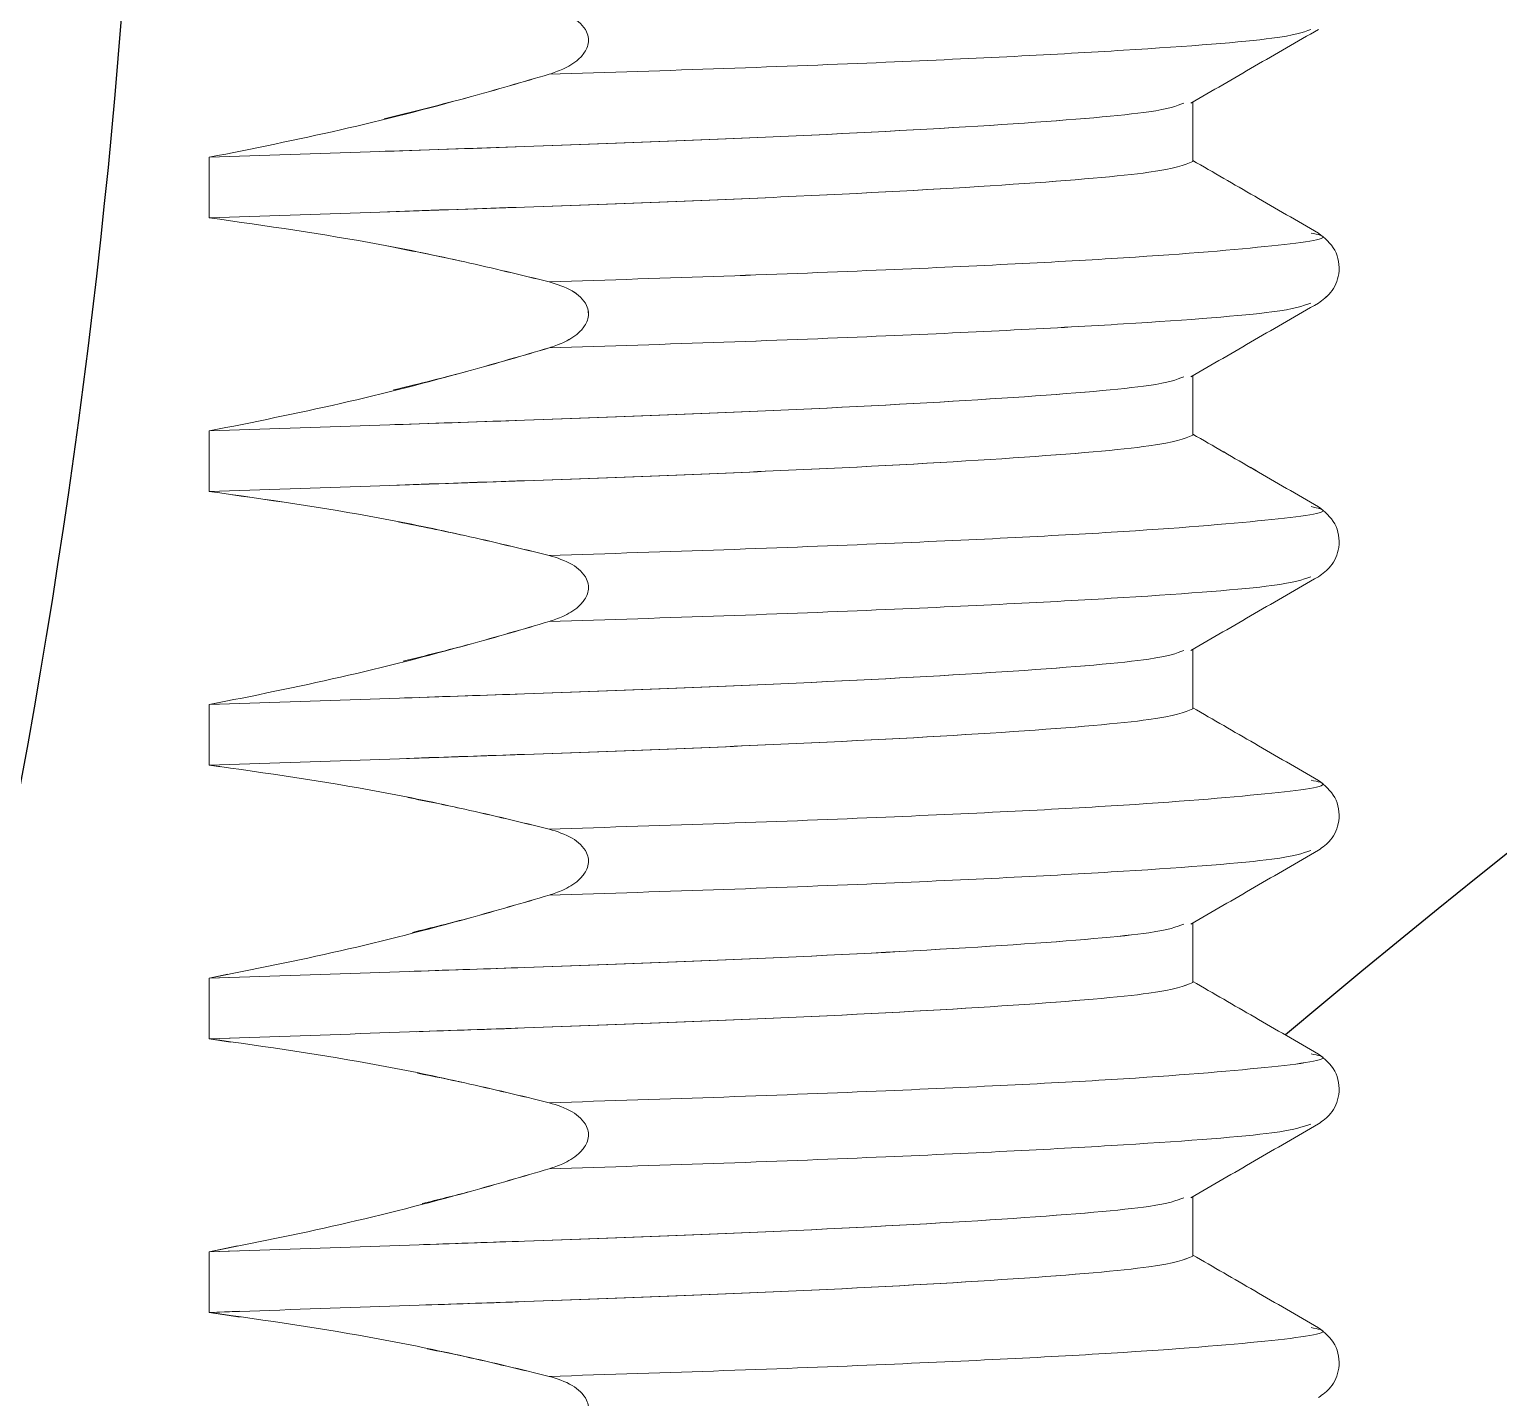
# Model space of a CAD drawing. Header units: inches. Extents: x 4.3 to 18.3, y 1.7 to 16.3.
# Drawn here: x 5.5741 to 5.9098, y 11.4449 to 11.7574 of the extents above; entities that cross this region are included whole.
import ezdxf

# ---------------------------------------------------------------- set-up
doc = ezdxf.new("R2010")
doc.units = ezdxf.units.IN
doc.header["$MEASUREMENT"] = 0
doc.layers.add('Object', color=4, linetype='Continuous')

msp = doc.modelspace()

# ---------------------------------------------------------------- linework, layer by layer
at = {"layer": 'Object', "color": 4, "linetype": 'Continuous', "lineweight": 15}
for p, q in [((5.839913, 11.727205), (5.839913, 11.740782)), ((5.839913, 11.727205), (5.839913, 11.740782)), ((5.615221, 11.728161), (5.615221, 11.714348)), ((5.839912, 11.664705), (5.839912, 11.678282)), ((5.839913, 11.664705), (5.839913, 11.678282)), ((5.61522, 11.665662), (5.61522, 11.651848)), ((5.615221, 11.665661), (5.615221, 11.651847)), ((5.615221, 11.651847), (5.615221, 11.663353)), ((5.839913, 11.602204), (5.839913, 11.615782)), ((5.839913, 11.602204), (5.839913, 11.615782)), ((5.617319, 11.6036), (5.615221, 11.603161)), ((5.615221, 11.603161), (5.615221, 11.589347)), ((5.615221, 11.589348), (5.615221, 11.603161)), ((5.615221, 11.589348), (5.617833, 11.588939)), ((5.839913, 11.539704), (5.839913, 11.553282)), ((5.839913, 11.539705), (5.839913, 11.553282)), ((5.619496, 11.541556), (5.615221, 11.540661)), ((5.615221, 11.540661), (5.619523, 11.540808)), ((5.615221, 11.540661), (5.615221, 11.526847)), ((5.615221, 11.526847), (5.615221, 11.540661)), ((5.615221, 11.526847), (5.620007, 11.52701)), ((5.615221, 11.526847), (5.620039, 11.526094)), ((5.839913, 11.477205), (5.839913, 11.490782)), ((5.839913, 11.477204), (5.839913, 11.490781)), ((5.621674, 11.479512), (5.615221, 11.478161)), ((5.615221, 11.478161), (5.621714, 11.478382)), ((5.615221, 11.478161), (5.615221, 11.464347)), ((5.615221, 11.464347), (5.615221, 11.478161)), ((5.615221, 11.464347), (5.622198, 11.464585)), ((5.615221, 11.464347), (5.622245, 11.463249))]:
    msp.add_line(p, q, dxfattribs=at)
at = {"layer": 'Object', "color": 3}
msp.add_arc((3.925841, 11.891124), 1.674493, 322.541115, 358.90703, dxfattribs=at)
at = {"layer": 'Object', "color": 2}
msp.add_ellipse((5.641082, 9.597666), major_axis=(1.075106, 2.206705), ratio=0.3961917, start_param=0.3207279, end_param=0.7286122, dxfattribs=at)
for points, knots in [([(6.446838, 11.693709), (6.433659, 11.753863), (6.404023, 11.810571), (6.293584, 11.924206), (6.194624, 11.961678), (6.009995, 11.947691), (5.925447, 11.903431), (5.869074, 11.835485)], [0.8373896, 0.8373896, 0.8373896, 0.8373896, 1.3970553, 1.3970553, 2.2736466, 2.2736466, 3.0786963, 3.0786963, 3.0786963, 3.0786963]), ([(6.44265, 11.710712), (6.38824, 11.699807), (6.327435, 11.679126), (6.157661, 11.596747), (6.041993, 11.518683), (5.897246, 11.394083), (5.872298, 11.371667), (5.847223, 11.348215)], [0.29254799, 0.29254799, 0.29254799, 0.29254799, 0.46727892, 0.46727892, 0.74366676, 0.74366676, 0.80074096, 0.80074096, 0.80074096, 0.80074096])]:
    msp.add_open_spline(points, degree=3, knots=knots, dxfattribs=at)
at = {"layer": 'Object', "color": 4, "linetype": 'Continuous', "lineweight": 15}
for points, knots in [([(5.692855, 11.762224), (5.694683, 11.761662), (5.69727, 11.760867), (5.700089, 11.758788), (5.701405, 11.757104), (5.701916, 11.755333), (5.701793, 11.753799), (5.701066, 11.752108), (5.699221, 11.750033), (5.696299, 11.748291), (5.693903, 11.747484), (5.692855, 11.747132)], [0, 0, 0, 0, 0.2273191, 0.3218043, 0.4171556, 0.4780356, 0.5390698, 0.5981271, 0.6963132, 0.8672011, 1, 1, 1, 1]), ([(5.692855, 11.762223), (5.694683, 11.761662), (5.69727, 11.760866), (5.70009, 11.758787), (5.701405, 11.757104), (5.701917, 11.755333), (5.701793, 11.753799), (5.701066, 11.752108), (5.699221, 11.750033), (5.6963, 11.74829), (5.693903, 11.747484), (5.692855, 11.747131)], [0, 0, 0, 0, 0.2273197, 0.3218075, 0.417159, 0.4780392, 0.5390738, 0.5981204, 0.6963086, 0.8672008, 1, 1, 1, 1]), ([(5.866918, 11.757348), (5.86505, 11.756693), (5.860797, 11.755201), (5.827169, 11.752602), (5.780827, 11.750253), (5.733997, 11.748434), (5.70644, 11.747562), (5.692855, 11.747132)], [0, 0, 0, 0, 0.2027508, 0.4617392, 0.7207278, 0.862334, 1, 1, 1, 1]), ([(5.692855, 11.747131), (5.70644, 11.747561), (5.733997, 11.748434), (5.780827, 11.750253), (5.827169, 11.752601), (5.860797, 11.755201), (5.86505, 11.756693), (5.866918, 11.757348)], [0, 0, 0, 0, 0.137666, 0.2792722, 0.5382607, 0.7972492, 1, 1, 1, 1]), ([(5.839486, 11.740535), (5.844341, 11.743341), (5.85405, 11.748955), (5.86376, 11.754568), (5.868616, 11.757374)], [0, 0, 0, 0, 0.4999819, 1, 1, 1, 1]), ([(5.839486, 11.740535), (5.844341, 11.743341), (5.85405, 11.748955), (5.86376, 11.754567), (5.868616, 11.757374)], [0, 0, 0, 0, 0.4999766, 1, 1, 1, 1]), ([(5.692855, 11.747132), (5.686844, 11.745383), (5.671052, 11.74079), (5.645226, 11.734159), (5.625229, 11.730162), (5.615221, 11.728161)], [0, 0, 0, 0, 0.2349026, 0.6171219, 1, 1, 1, 1]), ([(5.692855, 11.747131), (5.686849, 11.745363), (5.674363, 11.741688), (5.661723, 11.738581), (5.655164, 11.736968)], [0, 0, 0, 0, 0.4810371, 1, 1, 1, 1]), ([(5.837865, 11.740517), (5.836181, 11.739873), (5.832306, 11.738391), (5.801687, 11.73581), (5.752541, 11.733054), (5.689147, 11.730625), (5.639859, 11.728982), (5.615221, 11.728161)], [0, 0, 0, 0, 0.1639951, 0.3771491, 0.5903029, 0.7952029, 1, 1, 1, 1]), ([(5.655425, 11.72953), (5.666205, 11.729892), (5.701401, 11.731074), (5.752314, 11.733053), (5.801749, 11.73581), (5.832295, 11.738391), (5.836177, 11.739872), (5.837865, 11.740517)], [0, 0, 0, 0, 0.10214692, 0.33349676, 0.57416589, 0.81483533, 1, 1, 1, 1]), ([(5.839913, 11.727205), (5.837948, 11.726397), (5.833949, 11.724754), (5.801831, 11.721997), (5.752504, 11.71924), (5.689156, 11.716811), (5.639862, 11.715169), (5.615221, 11.714348)], [0, 0, 0, 0, 0.1975998, 0.4021857, 0.6067714, 0.8034351, 1, 1, 1, 1]), ([(5.655909, 11.715733), (5.666524, 11.716089), (5.701553, 11.717266), (5.752272, 11.719238), (5.801894, 11.721998), (5.833934, 11.724754), (5.837943, 11.726397), (5.839913, 11.727205)], [0, 0, 0, 0, 0.0961929, 0.3174254, 0.5475698, 0.7777143, 1, 1, 1, 1]), ([(5.868626, 11.710844), (5.86377, 11.71365), (5.854199, 11.719183), (5.844629, 11.724716), (5.839913, 11.727442)], [0, 0, 0, 0, 0.5073296, 1, 1, 1, 1]), ([(5.868626, 11.710844), (5.86377, 11.71365), (5.854199, 11.719182), (5.844629, 11.724715), (5.839913, 11.727441)], [0, 0, 0, 0, 0.5073284, 1, 1, 1, 1]), ([(5.615221, 11.714348), (5.628242, 11.712498), (5.647796, 11.70972), (5.673603, 11.704367), (5.686436, 11.701272), (5.692855, 11.699723)], [0, 0, 0, 0, 0.4989666, 0.7493786, 1, 1, 1, 1]), ([(5.866943, 11.710869), (5.867727, 11.710715), (5.872703, 11.709738), (5.86016, 11.707964), (5.827957, 11.705194), (5.780719, 11.702845), (5.734015, 11.701026), (5.706445, 11.700154), (5.692854, 11.699724)], [0, 0, 0, 0, 0.042766, 0.2713804, 0.5080743, 0.7447683, 0.8741847, 1, 1, 1, 1]), ([(5.866944, 11.710869), (5.867728, 11.710715), (5.872704, 11.709737), (5.860161, 11.707965), (5.827958, 11.705193), (5.78072, 11.702845), (5.734016, 11.701026), (5.706446, 11.700153), (5.692855, 11.699723)], [0, 0, 0, 0, 0.042766, 0.2713804, 0.5080743, 0.7447684, 0.8741847, 1, 1, 1, 1]), ([(5.692855, 11.699723), (5.706446, 11.700153), (5.734016, 11.701025), (5.78072, 11.702845), (5.827958, 11.705193), (5.860161, 11.707965), (5.872704, 11.709737), (5.867728, 11.710715), (5.866944, 11.710869)], [0, 0, 0, 0, 0.1258153, 0.2552317, 0.4919256, 0.7286197, 0.957234, 1, 1, 1, 1]), ([(5.868624, 11.69488), (5.869611, 11.69558), (5.871727, 11.697082), (5.87381, 11.70161), (5.872886, 11.707446), (5.870067, 11.709694), (5.868626, 11.710843)], [0, 0, 0, 0, 0.2111633, 0.4528235, 0.7202529, 1, 1, 1, 1]), ([(5.868625, 11.694879), (5.869612, 11.69558), (5.871728, 11.697082), (5.873811, 11.70161), (5.872887, 11.707446), (5.870068, 11.709694), (5.868627, 11.710843)], [0, 0, 0, 0, 0.2111633, 0.4528235, 0.7202529, 1, 1, 1, 1]), ([(5.868625, 11.694879), (5.869612, 11.695579), (5.871728, 11.697081), (5.873811, 11.701609), (5.872887, 11.707446), (5.870068, 11.709694), (5.868627, 11.710843)], [0, 0, 0, 0, 0.2111603, 0.45282, 0.7202529, 1, 1, 1, 1]), ([(5.656186, 11.70784), (5.661991, 11.706687), (5.674272, 11.704248), (5.686439, 11.701286), (5.692855, 11.699723)], [0, 0, 0, 0, 0.4726022, 1, 1, 1, 1]), ([(5.692854, 11.699724), (5.694682, 11.699162), (5.697269, 11.698367), (5.700088, 11.696288), (5.701404, 11.694604), (5.701915, 11.692833), (5.701792, 11.691299), (5.701065, 11.689608), (5.69922, 11.687533), (5.696298, 11.685791), (5.693902, 11.684985), (5.692854, 11.684632)], [0, 0, 0, 0, 0.2273193, 0.3218047, 0.4171655, 0.4780342, 0.5390802, 0.5981267, 0.6963129, 0.867201, 1, 1, 1, 1]), ([(5.692855, 11.699723), (5.694683, 11.699162), (5.69727, 11.698367), (5.700089, 11.696287), (5.701405, 11.694604), (5.701917, 11.692833), (5.701793, 11.691299), (5.701066, 11.689608), (5.699221, 11.687533), (5.6963, 11.68579), (5.693903, 11.684984), (5.692855, 11.684631)], [0, 0, 0, 0, 0.227318, 0.3218122, 0.417163, 0.4780314, 0.5390773, 0.5981234, 0.6963109, 0.8672018, 1, 1, 1, 1]), ([(5.866917, 11.694849), (5.865049, 11.694194), (5.860796, 11.692701), (5.827168, 11.690102), (5.780826, 11.687754), (5.733996, 11.685934), (5.706439, 11.685062), (5.692854, 11.684632)], [0, 0, 0, 0, 0.2027508, 0.4617392, 0.7207278, 0.862334, 1, 1, 1, 1]), ([(5.692855, 11.684631), (5.70644, 11.685061), (5.733997, 11.685934), (5.780827, 11.687753), (5.827169, 11.690101), (5.860797, 11.692701), (5.86505, 11.694193), (5.866918, 11.694848)], [0, 0, 0, 0, 0.137666, 0.2792723, 0.5382607, 0.7972493, 1, 1, 1, 1]), ([(5.839485, 11.678035), (5.84434, 11.680842), (5.854049, 11.686455), (5.863759, 11.692068), (5.868615, 11.694875)], [0, 0, 0, 0, 0.49997751, 1, 1, 1, 1]), ([(5.839486, 11.678035), (5.844341, 11.680841), (5.85405, 11.686455), (5.86376, 11.692067), (5.868616, 11.694874)], [0, 0, 0, 0, 0.4999809, 1, 1, 1, 1]), ([(5.692854, 11.684632), (5.686843, 11.682884), (5.671051, 11.67829), (5.645225, 11.671659), (5.625228, 11.667662), (5.61522, 11.665662)], [0, 0, 0, 0, 0.2349028, 0.6171223, 1, 1, 1, 1]), ([(5.692855, 11.684631), (5.68685, 11.682861), (5.675083, 11.679391), (5.663171, 11.676457), (5.657338, 11.675021)], [0, 0, 0, 0, 0.51036253, 1, 1, 1, 1]), ([(5.837864, 11.678017), (5.83618, 11.677373), (5.832305, 11.675891), (5.801686, 11.67331), (5.75254, 11.670554), (5.689146, 11.668125), (5.639858, 11.666483), (5.61522, 11.665662)], [0, 0, 0, 0, 0.1639951, 0.3771491, 0.5903029, 0.7952029, 1, 1, 1, 1]), ([(5.657616, 11.667105), (5.667646, 11.667442), (5.702074, 11.668599), (5.752296, 11.670552), (5.801754, 11.67331), (5.832294, 11.67589), (5.836177, 11.677372), (5.837865, 11.678017)], [0, 0, 0, 0, 0.0957858, 0.3287747, 0.5711489, 0.8135235, 1, 1, 1, 1]), ([(5.839912, 11.664705), (5.837947, 11.663898), (5.833948, 11.662254), (5.80183, 11.659498), (5.752503, 11.65674), (5.689155, 11.654311), (5.639861, 11.652669), (5.61522, 11.651848)], [0, 0, 0, 0, 0.1975998, 0.4021857, 0.6067714, 0.8034351, 1, 1, 1, 1]), ([(5.839913, 11.664704), (5.837948, 11.663897), (5.833949, 11.662254), (5.801831, 11.659497), (5.752504, 11.656739), (5.689156, 11.65431), (5.639862, 11.652668), (5.615221, 11.651847)], [0, 0, 0, 0, 0.1975998, 0.4021857, 0.6067714, 0.8034351, 1, 1, 1, 1]), ([(5.6581, 11.653307), (5.667965, 11.653639), (5.702225, 11.65479), (5.752254, 11.656738), (5.801899, 11.659497), (5.833933, 11.662254), (5.837943, 11.663897), (5.839913, 11.664705)], [0, 0, 0, 0, 0.0900715, 0.3128024, 0.5445055, 0.7762088, 1, 1, 1, 1]), ([(5.868625, 11.648344), (5.863769, 11.651151), (5.854198, 11.656683), (5.844628, 11.662216), (5.839912, 11.664942)], [0, 0, 0, 0, 0.5073275, 1, 1, 1, 1]), ([(5.868626, 11.648343), (5.86377, 11.65115), (5.854199, 11.656682), (5.844629, 11.662215), (5.839913, 11.664941)], [0, 0, 0, 0, 0.5073319, 1, 1, 1, 1]), ([(5.868626, 11.648343), (5.86377, 11.65115), (5.854199, 11.656683), (5.844629, 11.662215), (5.839913, 11.664941)], [0, 0, 0, 0, 0.5073328, 1, 1, 1, 1]), ([(5.61522, 11.651848), (5.62824, 11.649998), (5.647795, 11.64722), (5.673602, 11.641868), (5.686435, 11.638772), (5.692854, 11.637224)], [0, 0, 0, 0, 0.498967, 0.7493785, 1, 1, 1, 1]), ([(5.615221, 11.651847), (5.628241, 11.649997), (5.647796, 11.647219), (5.673603, 11.641867), (5.686436, 11.638772), (5.692855, 11.637223)], [0, 0, 0, 0, 0.498967, 0.7493785, 1, 1, 1, 1]), ([(5.866944, 11.648369), (5.867728, 11.648215), (5.872704, 11.647238), (5.860161, 11.645464), (5.827958, 11.642693), (5.78072, 11.640345), (5.734016, 11.638525), (5.706446, 11.637653), (5.692855, 11.637223)], [0, 0, 0, 0, 0.042766, 0.2713804, 0.5080743, 0.7447683, 0.8741847, 1, 1, 1, 1]), ([(5.692855, 11.637223), (5.706446, 11.637653), (5.734016, 11.638526), (5.78072, 11.640345), (5.827958, 11.642693), (5.860161, 11.645464), (5.872704, 11.647238), (5.867728, 11.648215), (5.866944, 11.648369)], [0, 0, 0, 0, 0.1258153, 0.2552317, 0.4919257, 0.7286197, 0.957234, 1, 1, 1, 1]), ([(5.868625, 11.632379), (5.869612, 11.633079), (5.871728, 11.634582), (5.873811, 11.639109), (5.872887, 11.644946), (5.870068, 11.647194), (5.868627, 11.648343)], [0, 0, 0, 0, 0.2111633, 0.4528235, 0.7202529, 1, 1, 1, 1]), ([(5.868625, 11.632379), (5.869612, 11.633079), (5.871728, 11.634582), (5.873811, 11.63911), (5.872887, 11.644946), (5.870068, 11.647194), (5.868627, 11.648343)], [0, 0, 0, 0, 0.2111631, 0.4528232, 0.7202524, 1, 1, 1, 1]), ([(5.658396, 11.644886), (5.663462, 11.643877), (5.675005, 11.641579), (5.68644, 11.638789), (5.692855, 11.637223)], [0, 0, 0, 0, 0.4389048, 1, 1, 1, 1]), ([(5.692855, 11.637223), (5.694683, 11.636662), (5.69727, 11.635866), (5.70009, 11.633787), (5.701405, 11.632104), (5.701917, 11.630333), (5.701793, 11.628799), (5.701066, 11.627108), (5.699221, 11.625033), (5.696299, 11.62329), (5.693903, 11.622484), (5.692855, 11.622131)], [0, 0, 0, 0, 0.2273193, 0.3218047, 0.4171655, 0.4780342, 0.5390802, 0.5981267, 0.6963129, 0.867201, 1, 1, 1, 1]), ([(5.692855, 11.637223), (5.694683, 11.636662), (5.69727, 11.635867), (5.70009, 11.633788), (5.701405, 11.632104), (5.701917, 11.630333), (5.701793, 11.628799), (5.701066, 11.627108), (5.699221, 11.625033), (5.6963, 11.623291), (5.693903, 11.622484), (5.692855, 11.622132)], [0, 0, 0, 0, 0.2273187, 0.3218061, 0.4171571, 0.478037, 0.5390713, 0.5981285, 0.6963163, 0.8672014, 1, 1, 1, 1]), ([(5.866918, 11.632348), (5.86505, 11.631693), (5.860797, 11.630201), (5.827169, 11.627601), (5.780827, 11.625253), (5.733997, 11.623434), (5.70644, 11.622561), (5.692855, 11.622131)], [0, 0, 0, 0, 0.2027508, 0.4617393, 0.7207278, 0.862334, 1, 1, 1, 1]), ([(5.692855, 11.622132), (5.70644, 11.622562), (5.733997, 11.623434), (5.780827, 11.625253), (5.827169, 11.627601), (5.860797, 11.630201), (5.86505, 11.631693), (5.866918, 11.632348)], [0, 0, 0, 0, 0.137666, 0.2792722, 0.5382608, 0.7972493, 1, 1, 1, 1]), ([(5.839486, 11.615534), (5.844341, 11.618341), (5.85405, 11.623955), (5.86376, 11.629567), (5.868616, 11.632374)], [0, 0, 0, 0, 0.4999819, 1, 1, 1, 1]), ([(5.839486, 11.615535), (5.844341, 11.618341), (5.85405, 11.623955), (5.86376, 11.629567), (5.868616, 11.632374)], [0, 0, 0, 0, 0.4999809, 1, 1, 1, 1]), ([(5.692855, 11.622131), (5.686844, 11.620383), (5.671053, 11.615789), (5.645226, 11.609159), (5.625229, 11.605162), (5.615221, 11.603161)], [0, 0, 0, 0, 0.2349036, 0.6171219, 1, 1, 1, 1]), ([(5.692855, 11.622132), (5.686851, 11.620358), (5.675802, 11.617094), (5.664618, 11.614334), (5.659512, 11.613073)], [0, 0, 0, 0, 0.5434945, 1, 1, 1, 1]), ([(5.837865, 11.615517), (5.836181, 11.614872), (5.832306, 11.613391), (5.801687, 11.610809), (5.752541, 11.608054), (5.689147, 11.605624), (5.639859, 11.603982), (5.615221, 11.603161)], [0, 0, 0, 0, 0.1639951, 0.3771491, 0.5903029, 0.7952029, 1, 1, 1, 1]), ([(5.659807, 11.604679), (5.669088, 11.604991), (5.702746, 11.606123), (5.752277, 11.608052), (5.801759, 11.61081), (5.832293, 11.613391), (5.836177, 11.614873), (5.837865, 11.615517)], [0, 0, 0, 0, 0.0893339, 0.3239852, 0.5680889, 0.8121929, 1, 1, 1, 1]), ([(5.839913, 11.602204), (5.837948, 11.601397), (5.833949, 11.599754), (5.801831, 11.596997), (5.752504, 11.594239), (5.689156, 11.59181), (5.639862, 11.590168), (5.615221, 11.589347)], [0, 0, 0, 0, 0.1975998, 0.4021857, 0.6067714, 0.8034351, 1, 1, 1, 1]), ([(5.660291, 11.590882), (5.669407, 11.591188), (5.702898, 11.592314), (5.752235, 11.594238), (5.801904, 11.596997), (5.833931, 11.599754), (5.837943, 11.601397), (5.839913, 11.602204)], [0, 0, 0, 0, 0.0838668, 0.3081165, 0.5413995, 0.7746828, 1, 1, 1, 1]), ([(5.868626, 11.585843), (5.86377, 11.58865), (5.854199, 11.594182), (5.844629, 11.599715), (5.839913, 11.602441)], [0, 0, 0, 0, 0.5073296, 1, 1, 1, 1]), ([(5.868626, 11.585843), (5.86377, 11.58865), (5.854199, 11.594182), (5.844629, 11.599715), (5.839913, 11.602441)], [0, 0, 0, 0, 0.5073306, 1, 1, 1, 1]), ([(5.615221, 11.589347), (5.628242, 11.587497), (5.647796, 11.584719), (5.673603, 11.579367), (5.686436, 11.576271), (5.692855, 11.574723)], [0, 0, 0, 0, 0.4989663, 0.7493785, 1, 1, 1, 1]), ([(5.866944, 11.585869), (5.867728, 11.585715), (5.872704, 11.584737), (5.860161, 11.582964), (5.827958, 11.580193), (5.78072, 11.577845), (5.734016, 11.576025), (5.706446, 11.575153), (5.692855, 11.574723)], [0, 0, 0, 0, 0.042766, 0.2713804, 0.5080743, 0.7447684, 0.8741847, 1, 1, 1, 1]), ([(5.692855, 11.574723), (5.706446, 11.575153), (5.734016, 11.576026), (5.78072, 11.577845), (5.827958, 11.580193), (5.860161, 11.582965), (5.872704, 11.584737), (5.867728, 11.585715), (5.866944, 11.585869)], [0, 0, 0, 0, 0.1258153, 0.2552316, 0.4919257, 0.7286197, 0.957234, 1, 1, 1, 1]), ([(5.868625, 11.569879), (5.869612, 11.570579), (5.871728, 11.572081), (5.873811, 11.576609), (5.872887, 11.582446), (5.870068, 11.584693), (5.868627, 11.585843)], [0, 0, 0, 0, 0.2111633, 0.4528235, 0.7202529, 1, 1, 1, 1]), ([(5.868625, 11.569879), (5.869612, 11.570579), (5.871728, 11.572082), (5.873811, 11.576609), (5.872887, 11.582446), (5.870068, 11.584694), (5.868627, 11.585843)], [0, 0, 0, 0, 0.2111631, 0.4528232, 0.7202524, 1, 1, 1, 1]), ([(5.660605, 11.581932), (5.664934, 11.581067), (5.675738, 11.57891), (5.68644, 11.576292), (5.692855, 11.574723)], [0, 0, 0, 0, 0.4006064, 1, 1, 1, 1]), ([(5.692855, 11.574723), (5.694683, 11.574161), (5.69727, 11.573366), (5.700089, 11.571287), (5.701405, 11.569604), (5.701916, 11.567833), (5.701793, 11.566299), (5.701066, 11.564608), (5.699221, 11.562533), (5.6963, 11.56079), (5.693903, 11.559984), (5.692855, 11.559631)], [0, 0, 0, 0, 0.22732015, 0.32180582, 0.41715749, 0.47803777, 0.5390723, 0.59811897, 0.69630555, 0.8672005, 1, 1, 1, 1]), ([(5.692855, 11.574723), (5.694683, 11.574162), (5.69727, 11.573367), (5.700089, 11.571287), (5.701405, 11.569604), (5.701917, 11.567833), (5.701793, 11.566299), (5.701066, 11.564608), (5.699221, 11.562533), (5.6963, 11.56079), (5.693903, 11.559984), (5.692855, 11.559631)], [0, 0, 0, 0, 0.2273147, 0.3218094, 0.4171606, 0.4780406, 0.5390751, 0.5981215, 0.6963095, 0.8672011, 1, 1, 1, 1]), ([(5.866918, 11.569848), (5.86505, 11.569193), (5.860797, 11.5677), (5.827169, 11.565101), (5.780827, 11.562753), (5.733997, 11.560934), (5.70644, 11.560061), (5.692855, 11.559631)], [0, 0, 0, 0, 0.2027508, 0.4617392, 0.7207278, 0.862334, 1, 1, 1, 1]), ([(5.692855, 11.559631), (5.70644, 11.560061), (5.733997, 11.560934), (5.780827, 11.562753), (5.827169, 11.565101), (5.860797, 11.567701), (5.86505, 11.569193), (5.866918, 11.569848)], [0, 0, 0, 0, 0.137666, 0.2792722, 0.5382607, 0.7972492, 1, 1, 1, 1]), ([(5.839486, 11.553035), (5.844341, 11.555841), (5.85405, 11.561454), (5.86376, 11.567067), (5.868616, 11.569874)], [0, 0, 0, 0, 0.49997751, 1, 1, 1, 1]), ([(5.839486, 11.553035), (5.844341, 11.555841), (5.85405, 11.561455), (5.86376, 11.567067), (5.868616, 11.569874)], [0, 0, 0, 0, 0.4999766, 1, 1, 1, 1]), ([(5.692855, 11.559631), (5.686844, 11.557883), (5.671052, 11.55329), (5.645226, 11.546659), (5.625229, 11.542662), (5.615221, 11.540661)], [0, 0, 0, 0, 0.2349028, 0.6171223, 1, 1, 1, 1]), ([(5.692855, 11.559631), (5.686852, 11.557854), (5.676522, 11.554797), (5.666065, 11.552209), (5.661687, 11.551126)], [0, 0, 0, 0, 0.5812283, 1, 1, 1, 1]), ([(5.837865, 11.553017), (5.836181, 11.552372), (5.832306, 11.55089), (5.801687, 11.548309), (5.752541, 11.545554), (5.689147, 11.543124), (5.639859, 11.541482), (5.615221, 11.540661)], [0, 0, 0, 0, 0.1639951, 0.3771491, 0.5903029, 0.7952029, 1, 1, 1, 1]), ([(5.661998, 11.542254), (5.67053, 11.542541), (5.70342, 11.543647), (5.752257, 11.545552), (5.801765, 11.54831), (5.832292, 11.55089), (5.836176, 11.552372), (5.837865, 11.553017)], [0, 0, 0, 0, 0.0827892, 0.319127, 0.564985, 0.8108432, 1, 1, 1, 1]), ([(5.839913, 11.539704), (5.837948, 11.538897), (5.833949, 11.537254), (5.801831, 11.534497), (5.752504, 11.531739), (5.689156, 11.529311), (5.639862, 11.527668), (5.615221, 11.526847)], [0, 0, 0, 0, 0.1975998, 0.4021857, 0.6067714, 0.8034351, 1, 1, 1, 1]), ([(5.662482, 11.528456), (5.67085, 11.528738), (5.703572, 11.529839), (5.752215, 11.531737), (5.80191, 11.534498), (5.83393, 11.537254), (5.837942, 11.538897), (5.839913, 11.539705)], [0, 0, 0, 0, 0.0775766, 0.303366, 0.5382507, 0.7731357, 1, 1, 1, 1]), ([(5.868626, 11.523343), (5.86377, 11.52615), (5.854199, 11.531682), (5.844629, 11.537215), (5.839913, 11.539941)], [0, 0, 0, 0, 0.5073275, 1, 1, 1, 1]), ([(5.868626, 11.523344), (5.86377, 11.52615), (5.854199, 11.531682), (5.844629, 11.537215), (5.839913, 11.539941)], [0, 0, 0, 0, 0.5073284, 1, 1, 1, 1]), ([(5.615221, 11.526847), (5.628241, 11.524997), (5.647796, 11.522219), (5.673603, 11.516867), (5.686436, 11.513772), (5.692855, 11.512223)], [0, 0, 0, 0, 0.498967, 0.7493785, 1, 1, 1, 1]), ([(5.866944, 11.523369), (5.867728, 11.523215), (5.872704, 11.522237), (5.860161, 11.520464), (5.827958, 11.517692), (5.78072, 11.515345), (5.734016, 11.513525), (5.706446, 11.512653), (5.692855, 11.512223)], [0, 0, 0, 0, 0.042766, 0.2713804, 0.5080744, 0.7447683, 0.8741847, 1, 1, 1, 1]), ([(5.692855, 11.512223), (5.706446, 11.512653), (5.734016, 11.513525), (5.78072, 11.515345), (5.827958, 11.517693), (5.860161, 11.520465), (5.872704, 11.522237), (5.867728, 11.523215), (5.866944, 11.523369)], [0, 0, 0, 0, 0.1258153, 0.2552317, 0.4919256, 0.7286197, 0.957234, 1, 1, 1, 1]), ([(5.868625, 11.507379), (5.869612, 11.508079), (5.871728, 11.509581), (5.873811, 11.514109), (5.872887, 11.519946), (5.870068, 11.522194), (5.868627, 11.523343)], [0, 0, 0, 0, 0.21116048, 0.45282031, 0.72025338, 1, 1, 1, 1]), ([(5.868625, 11.507379), (5.869612, 11.50808), (5.871728, 11.509582), (5.873811, 11.51411), (5.872887, 11.519946), (5.870068, 11.522194), (5.868627, 11.523343)], [0, 0, 0, 0, 0.21116172, 0.4528216, 0.72025261, 1, 1, 1, 1]), ([(5.662815, 11.518977), (5.666405, 11.518258), (5.676471, 11.516242), (5.686441, 11.513796), (5.692855, 11.512223)], [0, 0, 0, 0, 0.3566964, 1, 1, 1, 1]), ([(5.692855, 11.512223), (5.694683, 11.511662), (5.69727, 11.510867), (5.700089, 11.508787), (5.701405, 11.507104), (5.701917, 11.505333), (5.701793, 11.503799), (5.701066, 11.502108), (5.699221, 11.500033), (5.6963, 11.49829), (5.693903, 11.497484), (5.692855, 11.497131)], [0, 0, 0, 0, 0.2273184, 0.3218105, 0.4171615, 0.47803, 0.5390758, 0.598122, 0.6963078, 0.8672015, 1, 1, 1, 1]), ([(5.692855, 11.512223), (5.694683, 11.511662), (5.69727, 11.510867), (5.700089, 11.508787), (5.701405, 11.507104), (5.701917, 11.505333), (5.701793, 11.503799), (5.701066, 11.502108), (5.699221, 11.500033), (5.6963, 11.49829), (5.693903, 11.497484), (5.692855, 11.497131)], [0, 0, 0, 0, 0.2273166, 0.3218076, 0.4171587, 0.4780386, 0.5390788, 0.5981251, 0.696313, 0.8672013, 1, 1, 1, 1]), ([(5.866918, 11.507348), (5.86505, 11.506693), (5.860797, 11.505201), (5.827169, 11.502601), (5.780827, 11.500253), (5.733997, 11.498433), (5.70644, 11.497561), (5.692855, 11.497131)], [0, 0, 0, 0, 0.2027508, 0.4617392, 0.7207277, 0.862334, 1, 1, 1, 1]), ([(5.692855, 11.497131), (5.70644, 11.497561), (5.733997, 11.498434), (5.780827, 11.500253), (5.827169, 11.502601), (5.860797, 11.505201), (5.86505, 11.506693), (5.866918, 11.507348)], [0, 0, 0, 0, 0.137666, 0.2792722, 0.5382608, 0.7972493, 1, 1, 1, 1]), ([(5.839486, 11.490534), (5.844341, 11.493341), (5.85405, 11.498955), (5.86376, 11.504567), (5.868616, 11.507374)], [0, 0, 0, 0, 0.4999819, 1, 1, 1, 1]), ([(5.839486, 11.490535), (5.844341, 11.493341), (5.85405, 11.498955), (5.86376, 11.504567), (5.868616, 11.507374)], [0, 0, 0, 0, 0.4999787, 1, 1, 1, 1]), ([(5.692855, 11.497131), (5.686844, 11.495383), (5.671053, 11.490789), (5.645226, 11.484159), (5.625229, 11.480162), (5.615221, 11.478161)], [0, 0, 0, 0, 0.2349028, 0.6171215, 1, 1, 1, 1]), ([(5.692855, 11.497131), (5.686853, 11.49535), (5.677242, 11.492499), (5.667513, 11.490085), (5.663861, 11.489178)], [0, 0, 0, 0, 0.6245937, 1, 1, 1, 1]), ([(5.837865, 11.490517), (5.836181, 11.489872), (5.832306, 11.48839), (5.801687, 11.48581), (5.752541, 11.483053), (5.689147, 11.480624), (5.639859, 11.478982), (5.615221, 11.478161)], [0, 0, 0, 0, 0.1639951, 0.3771491, 0.5903029, 0.7952029, 1, 1, 1, 1]), ([(5.664189, 11.479828), (5.671974, 11.48009), (5.704094, 11.481172), (5.752237, 11.483052), (5.80177, 11.48581), (5.832291, 11.488391), (5.836176, 11.489872), (5.837865, 11.490517)], [0, 0, 0, 0, 0.0761498, 0.3141983, 0.561836, 0.8094739, 1, 1, 1, 1]), ([(5.839913, 11.477204), (5.837948, 11.476397), (5.833949, 11.474754), (5.801831, 11.471997), (5.752504, 11.469239), (5.689156, 11.46681), (5.639862, 11.465168), (5.615221, 11.464347)], [0, 0, 0, 0, 0.1975998, 0.4021857, 0.6067714, 0.8034351, 1, 1, 1, 1]), ([(5.664673, 11.466031), (5.672293, 11.466287), (5.704246, 11.467364), (5.752194, 11.469237), (5.801916, 11.471998), (5.833929, 11.474754), (5.837942, 11.476397), (5.839913, 11.477205)], [0, 0, 0, 0, 0.0711995, 0.2985499, 0.5350585, 0.7715674, 1, 1, 1, 1]), ([(5.868626, 11.460843), (5.86377, 11.46365), (5.854199, 11.469182), (5.844629, 11.474715), (5.839913, 11.477441)], [0, 0, 0, 0, 0.5073319, 1, 1, 1, 1]), ([(5.868626, 11.460843), (5.86377, 11.46365), (5.854199, 11.469182), (5.844629, 11.474715), (5.839913, 11.477441)], [0, 0, 0, 0, 0.5073295, 1, 1, 1, 1]), ([(5.615221, 11.464347), (5.628241, 11.462497), (5.647796, 11.459719), (5.673603, 11.454367), (5.686436, 11.451272), (5.692855, 11.449723)], [0, 0, 0, 0, 0.498967, 0.7493785, 1, 1, 1, 1]), ([(5.866944, 11.460869), (5.867728, 11.460715), (5.872704, 11.459738), (5.860161, 11.457964), (5.827958, 11.455193), (5.78072, 11.452845), (5.734016, 11.451025), (5.706446, 11.450153), (5.692855, 11.449723)], [0, 0, 0, 0, 0.042766, 0.2713804, 0.5080743, 0.7447683, 0.8741847, 1, 1, 1, 1]), ([(5.692855, 11.449723), (5.706446, 11.450153), (5.734016, 11.451026), (5.78072, 11.452845), (5.827958, 11.455193), (5.860161, 11.457964), (5.872704, 11.459737), (5.867728, 11.460715), (5.866944, 11.460869)], [0, 0, 0, 0, 0.1258153, 0.2552316, 0.4919257, 0.7286197, 0.957234, 1, 1, 1, 1]), ([(5.868625, 11.444879), (5.869612, 11.445579), (5.871728, 11.447081), (5.873811, 11.451609), (5.872887, 11.457446), (5.870068, 11.459693), (5.868627, 11.460843)], [0, 0, 0, 0, 0.2111633, 0.4528235, 0.7202529, 1, 1, 1, 1]), ([(5.868625, 11.444879), (5.869612, 11.445579), (5.871728, 11.447081), (5.873811, 11.451609), (5.872887, 11.457446), (5.870068, 11.459694), (5.868627, 11.460843)], [0, 0, 0, 0, 0.21116172, 0.4528216, 0.72025261, 1, 1, 1, 1]), ([(5.665025, 11.456023), (5.667877, 11.455449), (5.677203, 11.453574), (5.686442, 11.451301), (5.692855, 11.449723)], [0, 0, 0, 0, 0.3058453, 1, 1, 1, 1]), ([(5.692855, 11.449723), (5.694683, 11.449162), (5.69727, 11.448366), (5.700089, 11.446287), (5.701405, 11.444604), (5.701916, 11.442833), (5.701793, 11.441299), (5.701066, 11.439608), (5.699221, 11.437533), (5.696299, 11.43579), (5.693903, 11.434984), (5.692855, 11.434631)], [0, 0, 0, 0, 0.2273191, 0.3218043, 0.4171556, 0.4780356, 0.5390698, 0.5981271, 0.6963132, 0.8672011, 1, 1, 1, 1]), ([(5.692855, 11.449723), (5.694683, 11.449162), (5.69727, 11.448367), (5.70009, 11.446288), (5.701405, 11.444604), (5.701917, 11.442833), (5.701793, 11.441299), (5.701066, 11.439608), (5.699221, 11.437533), (5.6963, 11.43579), (5.693903, 11.434984), (5.692855, 11.434632)], [0, 0, 0, 0, 0.2273166, 0.3218075, 0.4171634, 0.4780376, 0.5390778, 0.5981241, 0.696312, 0.8672034, 1, 1, 1, 1])]:
    msp.add_open_spline(points, degree=3, knots=knots, dxfattribs=at)

doc.saveas('drawing.dxf')
